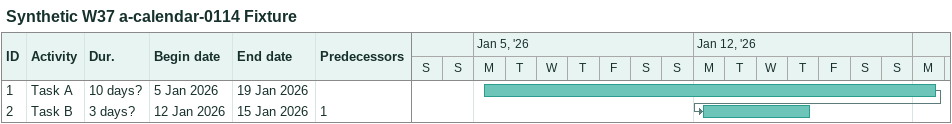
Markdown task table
Synthetic W37 a-calendar-0114 Fixture

| ID | Task | Duration | Start | Finish | Predecessors |
|---|---|---|---|---|---|
| 1 | Task A | 10d? | 2026-01-05 | 2026-01-19 |  |
| 2 | Task B | 3d? | 2026-01-12 | 2026-01-15 | 1 |
